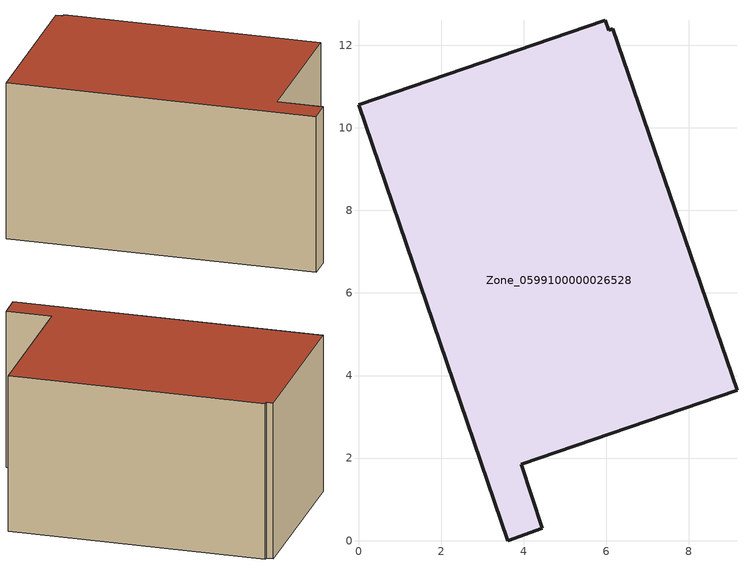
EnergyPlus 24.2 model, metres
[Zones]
Zone_0599100000026528
 floor ground (C_G): 6.16,12.4 9.17,3.64 3.94,1.85 4.46,0.29 3.61,0 0,10.56 5.98,12.61 6.06,12.36 z0
 wall outside (C_F): 3.61,0 4.46,0.29 3.94,1.85 9.17,3.64 6.16,12.4 6.06,12.36 5.98,12.61 0,10.56 3.61,0 z0:5.84
 roof outside (C_R): 9.17,3.64 6.16,12.4 6.06,12.36 5.98,12.61 0,10.56 3.61,0 4.46,0.29 3.94,1.85 z5.84
[BUILDING]
Pand.0599100000026528: North Axis=0; Terrain=City; Loads Convergence Tolerance Value=0.04; Temperature Convergence Tolerance Value=0.4; Solar Distribution=FullExterior; Maximum Number of Warmup Days=25; Minimum Number of Warmup Days=1
[Site:Location]
Rotterdam.The.Hague.AP_ZH_NLD Design_Conditions: Latitude=51.96; Longitude=4.45; Time Zone=1; Elevation=-4.5
[SITE:GROUNDTEMPERATURE:BUILDINGSURFACE]
18, 18, 18, 18, 18, 18, 18, 18, 18, 18, 18, 18
[MATERIAL] Thermal Absorptance=0.9; Solar Absorptance=0.7; Visible Absorptance=0.7
Name | Roughness | Thickness | Conductivity | Density | Specific Heat
G.TC.1946-1964 | MediumSmooth | 0.15 | 1 | 540 | 1210
F.TC.1946-1964 | Rough | 0.3 | 0.857143 | 1920 | 840
R.TC.1946-1964 | MediumRough | 0.2 | 0.235294 | 1500 | 1000
[CONSTRUCTION]
C_G: G.TC.1946-1964
C_F: F.TC.1946-1964
C_R: R.TC.1946-1964
[ZONE]
Zone_0599100000026528: Type=1; Multiplier=1; Ceiling Height=Autocalculate; Volume=Autocalculate; Floor Area=autocalculate; Part of Total Floor Area=Yes
[ZONEINFILTRATION:DESIGNFLOWRATE]
Infil_Zone_0599100000026528: Zone or ZoneList or Space or SpaceList=Zone_0599100000026528; Schedule=AlwaysOn; Design Flow Rate Calculation Method=Flow/Area; Flow Rate per Floor Area=0.003; Constant Term Coefficient=1; Temperature Term Coefficient=0; Velocity Term Coefficient=0; Velocity Squared Term Coefficient=0
[HVACTEMPLATE:ZONE:IDEALLOADSAIRSYSTEM]
Zone_0599100000026528: Maximum Heating Supply Air Temperature=50; Minimum Cooling Supply Air Temperature=13; Maximum Heating Supply Air Humidity Ratio=0.0156; Minimum Cooling Supply Air Humidity Ratio=0.0077; Heating Limit=NoLimit; Cooling Limit=NoLimit; Dehumidification Control Type=ConstantSensibleHeatRatio; Cooling Sensible Heat Ratio=0.7; Dehumidification Setpoint=60; Humidification Control Type=None; Humidification Setpoint=30; Outdoor Air Method=None; Outdoor Air Flow Rate per Person=0.00944; Outdoor Air Flow Rate per Zone Floor Area=0; Outdoor Air Flow Rate per Zone=0; Demand Controlled Ventilation Type=None; Outdoor Air Economizer Type=NoEconomizer; Heat Recovery Type=None; Sensible Heat Recovery Effectiveness=0.7; Latent Heat Recovery Effectiveness=0.65
[ZONECONTROL:THERMOSTAT]
ThermostatControl_Zone_0599100000026528: Zone or ZoneList=Zone_0599100000026528; Control Type Schedule=DualSetpointControlType; Control 1=Thermostat_Zone_0599100000026528; Temperature Difference Between Cutout And Setpoint=0
[THERMOSTATSETPOINT:DUALSETPOINT]
Thermostat_Zone_0599100000026528: Heating Setpoint Temperature Schedule=HeatingSetpoint_Zone_0599100000026528; Cooling Setpoint Temperature Schedule=CoolingSetpoint_Zone_0599100000026528
[SCHEDULE:COMPACT]
HeatingSetpoint_Zone_0599100000026528: Through: 12/31, For: AllDays, Until: 24:00, 21
CoolingSetpoint_Zone_0599100000026528: Through: 12/31, For: AllDays, Until: 24:00, 24
DualSetpointControlType: Through: 12/31, For: AllDays, Until: 24:00, 4
AlwaysOn: Through: 12/31, For: AllDays, Until: 24:00, 1
